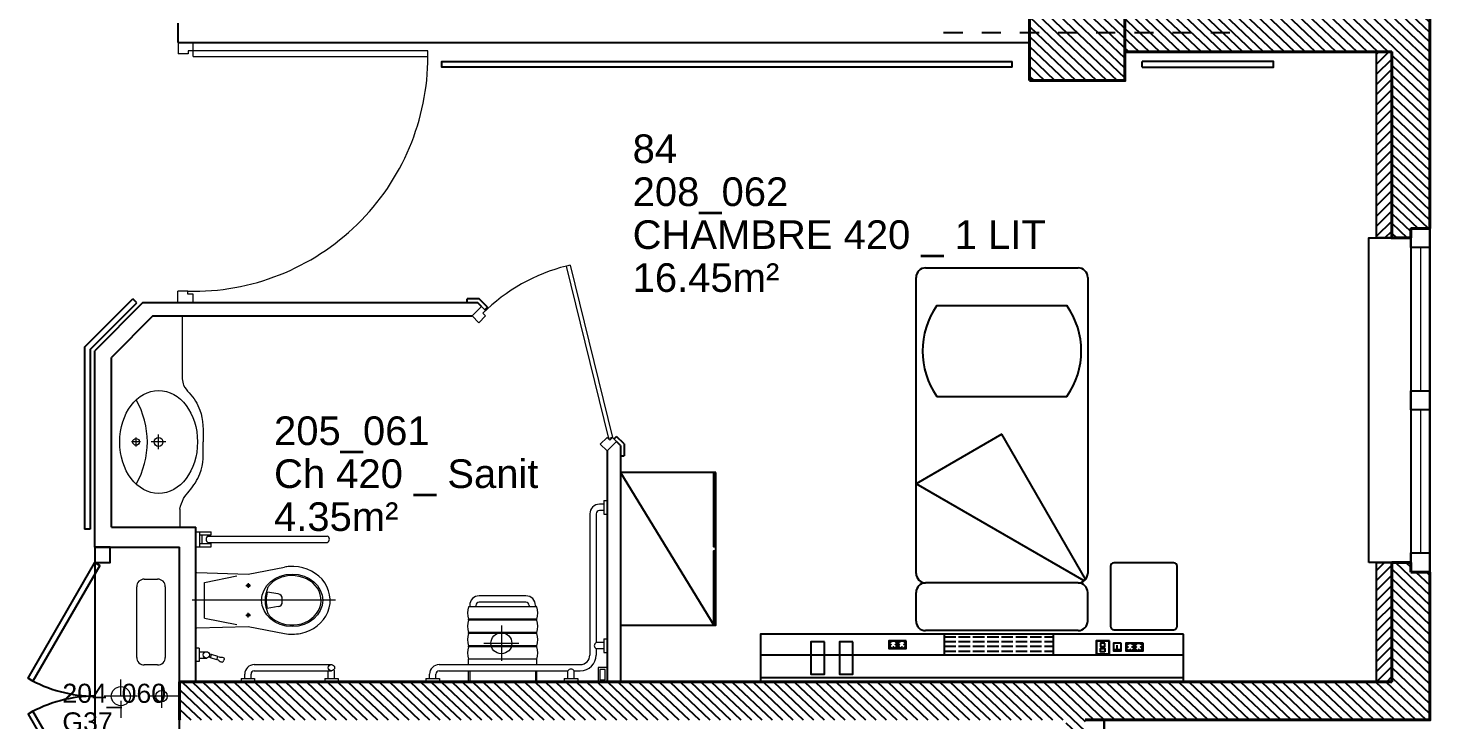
# Model space of a CAD drawing. Header units: metres. Extents: x -8 to 211, y -5 to 116.
# Drawn here: x 203.5 to 210.85, y 59.82 to 63.45 of the extents above; entities that cross this region are included whole.
import ezdxf

# ---------------------------------------------------------------- set-up
doc = ezdxf.new("R2010")
doc.units = ezdxf.units.M
doc.header["$LTSCALE"] = 0.6
doc.header["$MEASUREMENT"] = 0
doc.linetypes.add('CACHÉ', pattern=[0.25, 0.125, -0.125])
doc.linetypes.add('CONTINU', pattern=[0])
doc.layers.get('0').update_dxf_attribs({"linetype": 'CONTINUOUS'})
for name, color, linetype in [('001axes', 1, 'CONTINUOUS'), ('009 main courante', 181, 'CONTINUOUS'), ('400 Lits', 150, 'CONTINUOUS'), ('A_AGENC', 204, 'CONTINUOUS'), ('A_EQMP', 142, 'CONTINUOUS'), ('A_Etiqu_Gaine', 8, 'CONTINUOUS'), ('A_Etiqu_Gaine_ancien', 8, 'CONTINUOUS'), ('A_Etiqu_Gaine_code', 8, 'CONTINUOUS'), ('A_Etiqu_Local', 8, 'CONTINUOUS'), ('A_Etiqu_Local_ancien', 8, 'CONTINUOUS'), ('A_HACH_CLOIS', 7, 'CONTINU'), ('A_HACH_STRUC', 7, 'CONTINUOUS'), ('A_MUR_CLOIS', 8, 'CONTINU')]:
    doc.layers.add(name, color=color, linetype=linetype)
for name, color, linetype, lineweight in [('A_CHASS', 4, 'CONTINU', 0), ('A_MURS_STRU', 7, 'CONTINU', 40), ('A_PORTE', 8, 'CONTINU', 0), ('A_SANI', 5, 'CONTINU', 0), ('CONTOUR', 54, 'CONTINUOUS', 30)]:
    doc.layers.add(name, color=color, linetype=linetype, lineweight=lineweight)
doc.styles.add('Attribut', font='arial.ttf')

# ---------------------------------------------------------------- blocks, each defined once
blk = doc.blocks.new('A_Etiqu_Local')
at = {"style": 'Attribut', "flags": 1}
for tag, p in [('CODE_HOPITAL', (-0.4463, 1.632)), ('CODE_SITE', (-0.4463, 1.407)), ('CODE_BATIMENT', (-0.4463, 1.182)), ('CODE_SECTEUR', (-0.4463, 0.957)), ('CODE_ETAGE', (-0.4463, 0.732)), ('NOM_NORMALISE', (-0.4463, -0.843)), ('SECTEUR_ACTIVITE', (-0.4463, -1.068)), ('SOUS_SECTEUR_ACTIVITE', (-0.4463, -1.293)), ('VOLUME', (-0.4463, -1.518)), ('SERVICE', (-0.4463, -1.743)), ('CODE_UG', (-0.4463, -1.968)), ('CODE_UA', (-0.4463, -2.193)), ('CODE_POLE', (-0.4463, -2.418)), ('OCCUPANT_EXTERNE', (-0.4463, -2.643)), ('DISPONIBILITE', (-0.4463, -2.868)), ('ACCES_HANDICAPES', (-0.4463, -3.093)), ('NATURE_SOL', (-0.4463, -3.318)), ('RISQUE_LABORATOIRE', (-0.4463, -3.543)), ('AMIANTE', (-0.4463, -3.768))]:
    blk.add_attdef(tag, p, '', height=0.15, dxfattribs=at)
at = {"layer": 'A_Etiqu_Local', "style": 'Attribut'}
for tag, p in [('CODE_PIECE', (-0.4463, 0.282)), ('NOM_USAGE', (-0.4463, 0.057)), ('SURFACE', (-0.4463, -0.168))]:
    blk.add_attdef(tag, p, '', height=0.15, dxfattribs=at)
at = {"layer": 'A_Etiqu_Local_ancien', "style": 'Attribut'}
blk.add_attdef('CODE_PIECE_ANCIEN', (-0.4463, 0.507), '', height=0.15, dxfattribs=at)
blk = doc.blocks.new('A_Etiqu_Gaine')
at = {"style": 'Attribut', "flags": 1}
for tag, p in [('CODE_HOPITAL', (-0.4323, 0.8651)), ('CODE_SITE', (-0.4323, 0.7151)), ('CODE_BATIMENT', (-0.4323, 0.5651)), ('CODE_SECTEUR', (-0.4323, 0.4151)), ('CODE_ETAGE', (-0.4323, 0.2651)), ('NOM_NORMALISE', (-0.4323, -0.3349)), ('SECTEUR_ACTIVITE', (-0.4323, -0.4849)), ('SOUS_SECTEUR_ACTIVITE', (-0.4323, -0.6349)), ('SURFACE', (-0.4323, -0.7849)), ('CODE_UG', (-0.4323, -0.9349)), ('CODE_POLE', (-0.4323, -1.0849)), ('AMIANTE', (-0.4323, -1.2349))]:
    blk.add_attdef(tag, p, '', height=0.1, dxfattribs=at)
at = {"layer": 'A_Etiqu_Gaine', "style": 'Attribut'}
blk.add_attdef('NOM_USAGE', (-0.4323, -0.1849), '', height=0.1, dxfattribs=at)
at = {"layer": 'A_Etiqu_Gaine_ancien', "style": 'Attribut'}
blk.add_attdef('CODE_PIECE_ANCIEN', (-0.4323, 0.1151), '', height=0.1, dxfattribs=at)
at = {"layer": 'A_Etiqu_Gaine_code', "style": 'Attribut'}
blk.add_attdef('CODE_PIECE', (-0.4323, -0.0349), '', height=0.1, dxfattribs=at)

msp = doc.modelspace()

# ---------------------------------------------------------------- hatches: boundary and pattern name
at = {"layer": 'A_EQMP'}
h = msp.add_hatch(dxfattribs=at)
h.set_pattern_fill('ACAD_ISO02W100', color=8, scale=0.005, angle=540, style=0)
h.set_pattern_definition([(180, (211.963112, 60.605481), (4e-34, -0.025), [0.06, -0.015])])
h.paths.add_polyline_path([(208.3036, 60.1613), (208.8736, 60.1613), (208.8736, 60.2713), (208.3036, 60.2713)])
at = {"layer": 'A_HACH_CLOIS'}
h = msp.add_hatch(dxfattribs=at)
h.set_pattern_fill('ANSI31', color=8, scale=0.3, style=0)
h.set_pattern_definition([(45, (210.569093, 60.021588), (-0.0265165, 0.0265165), [])])
h.paths.add_polyline_path([(210.6491, 63.3209), (210.5691, 63.3209), (210.5691, 62.3462), (210.6491, 62.3462)])
h.paths.add_polyline_path([(210.6491, 60.6461), (210.5691, 60.6461), (210.5691, 60.0216), (210.6491, 60.0216)])
at = {"layer": 'A_HACH_STRUC', "linetype": 'Continuous'}
h = msp.add_hatch(dxfattribs=at)
h.set_pattern_fill('ANSI31', color=8, scale=0.3, angle=-88.5553, style=0)
h.paths.add_polyline_path([(209.2496, 63.6709), (208.7496, 63.6709), (208.7496, 63.1709), (209.2496, 63.1709)])
h.paths.add_polyline_path([(210.8491, 64.2704), (210.7491, 64.2704), (210.7491, 64.3207), (210.6491, 64.3207), (210.6491, 63.5209), (209.2496, 63.5209), (209.2496, 63.3209), (210.6491, 63.3209), (210.6491, 62.3462), (210.7491, 62.3462), (210.7491, 62.3962), (210.8491, 62.3962)])
h = msp.add_hatch(dxfattribs=at)
h.set_pattern_fill('ANSI31', color=8, scale=0.3, angle=-88.5553, style=0)
h.set_pattern_definition([(316.4447, (204.29415, 59.721655), (0.02583954, 0.0271766), [])])
h.paths.add_polyline_path([(210.8491, 60.5962), (210.7491, 60.5962), (210.7491, 60.6461), (210.6491, 60.6461), (210.6491, 60.0213), (204.2941, 60.0213), (204.2941, 59.8213), (208.9409, 59.8213), (208.9409, 59.7217), (209.0409, 59.7217), (209.0409, 59.8213), (210.8491, 59.8213)])

# ---------------------------------------------------------------- linework, layer by layer
at = {"layer": '001axes', "color": 8, "linetype": 'CACHÉ'}
msp.add_line((209.7995, 63.4209), (208.1996, 63.4209), dxfattribs=at)
at = {"layer": '009 main courante', "color": 8, "linetype": 'Continuous'}
for p, q in [((208.6596, 63.2409), (208.6596, 63.2709)), ((209.3396, 63.2409), (209.3396, 63.2709)), ((203.7948, 61.7737), (204.0488, 62.0277)), ((203.8248, 61.7613), (204.07, 62.0064)), ((204.07, 62.0064), (204.0488, 62.0277)), ((203.7948, 61.7737), (203.7948, 60.821)), ((203.8248, 61.7613), (203.8248, 60.8211)), ((203.8248, 60.8211), (203.7948, 60.821))]:
    msp.add_line(p, q, dxfattribs=at)
for points in [[(208.6596, 63.2409), (205.6683, 63.2409), (205.6683, 63.2709), (208.6596, 63.2709)], [(209.3396, 63.2409), (210.0291, 63.2409), (210.0291, 63.2709), (209.3396, 63.2709)]]:
    msp.add_lwpolyline(points, dxfattribs=at)
msp.add_lwpolyline([(210.5291, 60.6462), (210.5291, 62.3462), (210.7491, 62.3462), (210.7491, 60.6462)], close=True, dxfattribs=at)
at = {"layer": '400 Lits', "color": 8, "linetype": 'Continuous'}
for p, q in [((208.205, 62.1893), (209.005, 62.1893)), ((208.155, 60.589), (208.155, 62.1393)), ((209.055, 62.1393), (209.055, 60.589)), ((208.2642, 61.9925), (208.9458, 61.9925)), ((208.2642, 61.5154), (208.9458, 61.5154)), ((208.605, 61.3187), (208.155, 61.0589)), ((209.0441, 60.5581), (208.605, 61.3187)), ((209.0361, 60.5502), (208.155, 61.0589)), ((208.155, 60.3393), (208.155, 60.4893)), ((209.005, 60.5393), (208.205, 60.5393)), ((209.005, 60.5393), (208.205, 60.5393)), ((209.005, 60.5393), (208.205, 60.5393)), ((209.055, 60.3393), (209.055, 60.4893)), ((209.005, 60.2893), (208.205, 60.2893))]:
    msp.add_line(p, q, dxfattribs=at)
for centre, radius, start, end in [((208.205, 62.1393), 0.05, 89.99824, 179.99832), ((209.005, 62.1393), 0.05, 359.99824, 89.99832), ((208.605, 61.754), 0.416, 145.00777, 214.99254), ((208.605, 61.754), 0.416, 325.00791, 34.99193), ((208.205, 60.5893), 0.05, 179.99767, 269.99775), ((209.005, 60.5893), 0.05, 269.99834, 359.99823), ((208.205, 60.4893), 0.05, 90.00168, 180.00176), ((209.005, 60.4893), 0.05, 0.00177, 90.00166), ((208.205, 60.3393), 0.05, 179.99767, 269.99775), ((209.005, 60.3393), 0.05, 269.99834, 359.99823)]:
    msp.add_arc(centre, radius, start, end, dxfattribs=at)
at = {"layer": 'A_AGENC', "color": 8, "linetype": 'Continuous'}
msp.add_line((203.8495, 60.7259), (203.8495, 59.1659), dxfattribs=at)
msp.add_lwpolyline([(203.8495, 60.6459), (203.9295, 60.6459), (203.9295, 60.7259), (203.8495, 60.7259)], dxfattribs=at)
for points in [[(203.8755, 60.6309), (203.5255, 60.0247), (203.4995, 60.0397), (203.8495, 60.6459)], [(203.8755, 59.2609), (203.5255, 59.8671), (203.4995, 59.8521), (203.8495, 59.2459)]]:
    msp.add_lwpolyline(points, close=True, dxfattribs=at)
for centre, start, end in [((203.8495, 60.6459), 239.99998, 269.99997), ((203.8495, 59.2459), 89.99999, 119.99999)]:
    msp.add_arc(centre, 0.7, start, end, dxfattribs=at)
at = {"layer": 'A_CHASS', "color": 8, "linetype": 'Continuous'}
for p, q in [((210.7491, 62.2962), (210.7491, 60.6962)), ((210.7991, 62.2962), (210.7991, 61.5462)), ((210.8491, 60.6962), (210.8491, 62.2962)), ((210.7991, 61.4462), (210.7991, 60.6962))]:
    msp.add_line(p, q, dxfattribs=at)
msp.add_lwpolyline([(210.5691, 63.3209), (210.5691, 62.3462), (210.6491, 62.3462), (210.6491, 63.3209)], close=True, dxfattribs=at)
at = {"layer": 'A_EQMP', "color": 8}
for p, q in [((206.6051, 61.1178), (207.0951, 60.3178)), ((208.0581, 60.1963), (208.0581, 60.2363)), ((209.2999, 60.1836), (209.2999, 60.2236)), ((209.5564, 60.1613), (207.3392, 60.1613)), ((209.2259, 60.1885), (209.1925, 60.1885)), ((209.5564, 60.0413), (207.3392, 60.0413))]:
    msp.add_line(p, q, dxfattribs=at)
for points in [[(207.1051, 61.1178), (206.6051, 61.1178), (206.6051, 60.3178), (207.1051, 60.3178)], [(209.5564, 60.2713), (207.3392, 60.2713), (207.3392, 60.0213), (209.5564, 60.0213)], [(207.6741, 60.2313), (207.6041, 60.2313), (207.6041, 60.0613), (207.6741, 60.0613)], [(207.8241, 60.2313), (207.7541, 60.2313), (207.7541, 60.0613), (207.8241, 60.0613)], [(208.1031, 60.2363), (208.0131, 60.2363), (208.0131, 60.1963), (208.1031, 60.1963)], [(209.1686, 60.2352), (209.0986, 60.2352), (209.0986, 60.1652), (209.1686, 60.1652)], [(209.1666, 60.2332), (209.1006, 60.2332), (209.1006, 60.1672), (209.1666, 60.1672)], [(209.1449, 60.223), (209.1222, 60.223), (209.1222, 60.2057), (209.1449, 60.2057)], [(209.1449, 60.1774), (209.1222, 60.1774), (209.1222, 60.1947), (209.1449, 60.1947)], [(209.2297, 60.2228), (209.1897, 60.2228), (209.1897, 60.1828), (209.2297, 60.1828)], [(209.3449, 60.2236), (209.2549, 60.2236), (209.2549, 60.1836), (209.3449, 60.1836)]]:
    msp.add_lwpolyline(points, close=True, dxfattribs=at)
for points in [[(207.1051, 60.7278), (207.0951, 60.7278), (207.0951, 61.1178)], [(207.0951, 60.3178), (207.0951, 60.7078), (207.1051, 60.7078)], [(208.3036, 60.1613), (208.3036, 60.2713)], [(208.8736, 60.2713), (208.8736, 60.1613)], [(209.2099, 60.1885), (209.2099, 60.2133)]]:
    msp.add_lwpolyline(points, dxfattribs=at)
msp.add_lwpolyline([(209.1915, 60.2942), (209.5062, 60.2942, 0.414214), (209.5239, 60.3118), (209.5239, 60.6265, 0.414214), (209.5062, 60.6442), (209.1915, 60.6442, 0.414214), (209.1739, 60.6265), (209.1739, 60.3118, 0.414214)], format="xyb", close=True, dxfattribs=at)
for centre, radius in [((208.0356, 60.2163), 0.02), ((208.0222, 60.2163), 0.000725), ((208.0359, 60.2028), 0.000725), ((208.0474, 60.2163), 0.000725), ((208.0806, 60.2163), 0.02), ((208.0672, 60.2163), 0.000725), ((208.0809, 60.2028), 0.000725), ((208.0924, 60.2163), 0.000725), ((209.2774, 60.2036), 0.02), ((209.264, 60.2036), 0.000725), ((209.2891, 60.2036), 0.000725), ((209.3224, 60.2036), 0.02), ((209.309, 60.2036), 0.000725), ((209.3341, 60.2036), 0.000725), ((209.2776, 60.1901), 0.000725), ((209.3226, 60.1901), 0.000725)]:
    msp.add_circle(centre, radius, dxfattribs=at)
at = {"layer": 'A_MUR_CLOIS', "color": 8, "linetype": 'Continuous'}
for p, q in [((204.286, 63.3709), (204.286, 63.4709)), ((204.286, 63.3709), (208.7496, 63.3709)), ((204.1018, 62.0075), (203.8495, 61.7552)), ((204.1018, 62.0075), (205.856, 62.0075)), ((205.8643, 62.0275), (205.8025, 62.0275)), ((205.8025, 62.0075), (205.8025, 62.0275)), ((205.8769, 61.9867), (205.856, 62.0075)), ((205.908, 61.9838), (205.8643, 62.0275)), ((205.908, 61.9838), (205.8939, 61.9696)), ((204.1532, 61.9375), (203.9364, 61.7207)), ((204.1532, 61.9375), (205.827, 61.9375)), ((203.8495, 60.7259), (203.8495, 61.7552)), ((203.9364, 60.8315), (203.9364, 61.7207)), ((206.5709, 61.2926), (206.585, 61.3068)), ((206.6248, 61.267), (206.585, 61.3068)), ((206.5348, 61.2304), (206.5348, 60.0213)), ((206.6048, 61.2587), (206.584, 61.2796)), ((206.6048, 61.2587), (206.6048, 60.0213)), ((206.6248, 61.267), (206.6248, 61.2052)), ((206.6048, 61.2052), (206.6248, 61.2052)), ((203.9364, 60.8315), (204.3795, 60.8315)), ((203.8495, 60.7259), (204.2941, 60.7259)), ((204.2941, 59.1659), (204.2941, 60.7259))]:
    msp.add_line(p, q, dxfattribs=at)
for points in [[(210.5691, 63.3209), (210.6491, 63.3209), (210.6491, 62.3462), (210.5691, 62.3462)], [(210.7491, 62.2962), (210.7491, 62.3962), (210.8491, 62.3962), (210.8491, 62.2962)], [(210.7491, 61.4462), (210.7491, 61.5462), (210.8491, 61.5462), (210.8491, 61.4462)], [(210.5691, 60.6461), (210.6491, 60.6461), (210.6491, 60.0216), (210.5691, 60.0216)], [(210.7491, 60.5962), (210.7491, 60.6962), (210.8491, 60.6962), (210.8491, 60.5962)]]:
    msp.add_lwpolyline(points, close=True, dxfattribs=at)
msp.add_lwpolyline([(206.5348, 60.021), (204.3795, 60.0213), (204.3795, 60.8304)], dxfattribs=at)
at = {"layer": 'A_MURS_STRU', "color": 8}
for p, q in [((210.7491, 62.3462), (210.7491, 62.3962)), ((210.7491, 62.3962), (210.8491, 62.3962)), ((210.7491, 60.5962), (210.7491, 60.6461)), ((210.8491, 60.5962), (210.7491, 60.5962)), ((204.2941, 60.0213), (204.2941, 59.8213))]:
    msp.add_line(p, q, dxfattribs=at)
at = {"layer": 'A_MURS_STRU', "color": 8, "linetype": 'Continuous'}
for points in [[(210.8491, 64.2704), (210.8491, 62.3962)], [(210.6491, 63.3209), (209.2496, 63.3209)], [(210.7491, 62.3462), (210.6491, 62.3462), (210.6491, 63.3209)], [(210.7491, 60.6461), (210.6491, 60.6461), (210.6491, 60.0213)], [(210.8491, 60.5962), (210.8491, 59.8213), (209.0409, 59.8213)], [(204.2941, 60.0213), (210.6491, 60.0213)]]:
    msp.add_lwpolyline(points, dxfattribs=at)
msp.add_lwpolyline([(208.7496, 63.1709), (208.7496, 63.6709), (209.2496, 63.6709), (209.2496, 63.1709)], close=True, dxfattribs=at)
at = {"layer": 'A_PORTE', "color": 8, "linetype": 'Continuous'}
for p, q in [((204.286, 63.3709), (204.286, 63.311)), ((204.366, 63.297), (204.366, 63.3709)), ((204.3382, 63.311), (204.286, 63.311)), ((204.3382, 63.327), (204.3382, 63.311)), ((205.5963, 63.327), (204.3382, 63.327)), ((204.366, 63.297), (205.5963, 63.297)), ((205.5963, 63.297), (205.5963, 63.327)), ((204.3379, 62.0674), (204.2857, 62.0674)), ((204.2857, 62.0075), (204.2857, 62.0674)), ((204.3379, 62.0514), (204.3379, 62.0674)), ((204.3657, 62.0514), (204.3379, 62.0514)), ((204.3657, 62.0075), (204.3657, 62.0514)), ((204.2857, 62.0075), (204.3657, 62.0075))]:
    msp.add_line(p, q, dxfattribs=at)
at = {"layer": 'A_PORTE', "color": 8}
for p, q in [((206.3422, 62.2039), (206.3227, 62.1992)), ((206.5436, 61.2963), (206.3227, 62.1993)), ((206.3422, 62.2039), (206.5631, 61.3011)), ((206.5631, 61.3011), (206.5436, 61.2963))]:
    msp.add_line(p, q, dxfattribs=at)
for points in [[(205.8984, 61.9375), (205.8842, 61.9516), (205.8984, 61.9658), (205.8772, 61.987), (205.8277, 61.9375), (205.863, 61.9021), (205.8984, 61.9375)], [(206.5843, 61.2799), (206.5631, 61.3011), (206.5489, 61.2869), (206.5348, 61.3011), (206.4994, 61.2657), (206.5348, 61.2304), (206.5843, 61.2799)]]:
    msp.add_lwpolyline(points, dxfattribs=at)
at = {"layer": 'A_PORTE', "color": 8, "linetype": 'Continuous'}
msp.add_arc((204.3657, 63.297), 1.23, 268.70574, 0, dxfattribs=at)
at = {"layer": 'A_PORTE', "color": 8}
msp.add_arc((206.5489, 61.2869), 0.94, 103.92465, 135, dxfattribs=at)
at = {"layer": 'A_SANI', "color": 8, "linetype": 'Continuous'}
for p, q in [((204.308, 61.9375), (204.308, 61.6087)), ((204.0657, 61.2537), (204.0657, 61.3015)), ((204.184, 61.2393), (204.184, 61.3158)), ((204.0896, 61.2776), (204.0418, 61.2776)), ((204.2222, 61.2776), (204.1457, 61.2776)), ((206.518, 60.9515), (206.4948, 60.9515)), ((206.518, 60.9703), (206.5348, 60.9703)), ((206.518, 60.9703), (206.518, 60.8996)), ((204.2948, 60.9247), (204.2948, 60.8315)), ((206.4448, 60.9015), (206.4448, 60.1613)), ((206.4778, 60.9015), (206.4778, 60.2268)), ((206.518, 60.9185), (206.4948, 60.9185)), ((206.518, 60.8996), (206.5348, 60.8996)), ((204.3795, 60.8069), (204.459, 60.8069)), ((204.4006, 60.7289), (204.4006, 60.8069)), ((204.4006, 60.7911), (204.459, 60.7911)), ((204.4116, 60.7448), (204.4116, 60.7911)), ((204.4439, 60.7844), (205.0675, 60.7844)), ((204.4515, 60.7844), (204.4515, 60.7911)), ((204.459, 60.7911), (204.459, 60.8069)), ((204.3795, 60.7289), (204.459, 60.7289)), ((204.4006, 60.7448), (204.459, 60.7448)), ((204.4439, 60.7514), (205.0675, 60.7514)), ((204.4515, 60.7448), (204.4515, 60.7514)), ((204.459, 60.7289), (204.459, 60.7448)), ((204.3842, 60.593), (204.6542, 60.5855)), ((204.4249, 60.5412), (204.5948, 60.5754)), ((204.6542, 60.5855), (204.8447, 60.622)), ((204.0691, 60.1492), (204.0691, 60.5192)), ((204.1091, 60.5592), (204.1791, 60.5592)), ((204.2191, 60.5192), (204.2191, 60.1492)), ((204.4249, 60.3549), (204.4249, 60.5412)), ((204.6422, 60.5255), (204.6662, 60.5255)), ((204.6542, 60.5375), (204.6542, 60.5135)), ((204.8116, 60.4812), (204.7535, 60.4909)), ((205.112, 60.448), (204.3598, 60.448)), ((204.8116, 60.4149), (204.7533, 60.4052)), ((204.8325, 60.4396), (204.8325, 60.4565)), ((206.1667, 60.4146), (205.8081, 60.4146)), ((205.8149, 60.4213), (205.8149, 60.4146)), ((205.8479, 60.4213), (205.8479, 60.4146)), ((206.1099, 60.4713), (205.8649, 60.4713)), ((206.1099, 60.4383), (205.8649, 60.4383)), ((206.1269, 60.4213), (206.1269, 60.4146)), ((206.1599, 60.4213), (206.1599, 60.4146)), ((204.4249, 60.3549), (204.5948, 60.3207)), ((204.6422, 60.3705), (204.6662, 60.3705)), ((204.6542, 60.3585), (204.6542, 60.3825)), ((206.1667, 60.3496), (205.8081, 60.3496)), ((205.8081, 60.3446), (205.8081, 60.3496)), ((206.1667, 60.3446), (205.8081, 60.3446)), ((206.1667, 60.3446), (206.1667, 60.3496)), ((204.3842, 60.303), (204.6542, 60.3105)), ((204.6542, 60.3105), (204.8447, 60.2741)), ((206.1667, 60.2796), (205.8081, 60.2796)), ((205.8081, 60.2746), (205.8081, 60.2796)), ((206.1667, 60.2746), (205.8081, 60.2746)), ((205.9809, 60.3152), (205.9809, 60.1306)), ((206.1667, 60.2746), (206.1667, 60.2796)), ((204.3963, 60.1977), (204.3795, 60.1977)), ((204.3795, 60.127), (204.3795, 60.1977)), ((204.3963, 60.1977), (204.3963, 60.127)), ((206.1667, 60.2096), (205.8081, 60.2096)), ((205.8081, 60.2046), (205.8081, 60.2096)), ((206.1667, 60.2046), (205.8081, 60.2046)), ((205.8887, 60.2229), (206.0732, 60.2229)), ((206.1667, 60.2046), (206.1667, 60.2096)), ((206.518, 60.2268), (206.4778, 60.2268)), ((206.4778, 60.1938), (206.4778, 60.1613)), ((206.518, 60.1938), (206.4778, 60.1938)), ((206.518, 60.2456), (206.518, 60.1749)), ((206.518, 60.2456), (206.5348, 60.2456)), ((206.5348, 60.2456), (206.5348, 60.1749)), ((204.3963, 60.127), (204.3795, 60.127)), ((204.3963, 60.1788), (204.4344, 60.1788)), ((204.3963, 60.1458), (204.4365, 60.1458)), ((204.4559, 60.1485), (204.4468, 60.1514)), ((204.4606, 60.1634), (204.4503, 60.1667)), ((204.4555, 60.1473), (204.461, 60.1645)), ((204.4895, 60.1364), (204.4555, 60.1473)), ((204.495, 60.1536), (204.461, 60.1645)), ((204.4895, 60.1364), (204.495, 60.1536)), ((204.4977, 60.1351), (204.4899, 60.1376)), ((204.5025, 60.15), (204.4946, 60.1525)), ((206.1667, 60.1396), (205.8081, 60.1396)), ((205.8081, 60.1113), (205.8081, 60.1396)), ((206.1667, 60.1113), (206.1667, 60.1396)), ((206.518, 60.1749), (206.5348, 60.1749)), ((204.1791, 60.1092), (204.1091, 60.1092)), ((204.6355, 60.0379), (204.6355, 60.0612)), ((204.6685, 60.0379), (204.6685, 60.0612)), ((204.6855, 60.1112), (205.0901, 60.1112)), ((204.6855, 60.0782), (205.0901, 60.0782)), ((205.0736, 60.0379), (205.0736, 60.0782)), ((205.1066, 60.0379), (205.1066, 60.0782)), ((205.6046, 60.038), (205.6046, 60.0613)), ((205.6376, 60.038), (205.6376, 60.0613)), ((205.6546, 60.1113), (206.3948, 60.1113)), ((205.6546, 60.0783), (206.3293, 60.0783)), ((205.8081, 60.0213), (205.8081, 60.0783)), ((205.8149, 60.0783), (205.8149, 60.0213)), ((206.1599, 60.0783), (206.1599, 60.0213)), ((206.1667, 60.0213), (206.1667, 60.0783)), ((206.3293, 60.038), (206.3293, 60.0783)), ((206.3623, 60.038), (206.3623, 60.0783)), ((206.3623, 60.0783), (206.3948, 60.0783)), ((206.5348, 60.0963), (206.4879, 60.0963)), ((206.4879, 60.0963), (206.4879, 60.0213)), ((206.5248, 60.0863), (206.4979, 60.0863)), ((206.4979, 60.0863), (206.4979, 60.0313)), ((206.5248, 60.0313), (206.5248, 60.0863)), ((206.5348, 60.0213), (206.5348, 60.0963)), ((203.9858, 59.9458), (203.9858, 60.0337)), ((204.1995, 60.0073), (204.1995, 59.8843)), ((204.6167, 60.0379), (204.6167, 60.0212)), ((204.6167, 60.0379), (204.6874, 60.0379)), ((204.6874, 60.0379), (204.6874, 60.0212)), ((205.0548, 60.0379), (205.1255, 60.0379)), ((205.0548, 60.0379), (205.0548, 60.0212)), ((205.0548, 60.0212), (205.1255, 60.0212)), ((205.1255, 60.0379), (205.1255, 60.0212)), ((205.5857, 60.038), (205.6564, 60.038)), ((205.5857, 60.038), (205.5857, 60.0213)), ((205.6564, 60.038), (205.6564, 60.0213)), ((206.3104, 60.038), (206.3104, 60.0213)), ((206.3104, 60.038), (206.3811, 60.038)), ((206.3104, 60.0213), (206.3811, 60.0213)), ((206.3811, 60.038), (206.3811, 60.0213)), ((206.4879, 60.0213), (206.5348, 60.0213)), ((206.4979, 60.0313), (206.5248, 60.0313)), ((204.0736, 59.9458), (203.8979, 59.9458)), ((203.9858, 59.9208), (203.9858, 59.8329)), ((204.2861, 59.9458), (204.138, 59.9458))]:
    msp.add_line(p, q, dxfattribs=at)
for centre, radius in [((204.184, 61.2776), 0.023), ((204.0657, 61.2776), 0.0175), ((204.6542, 60.5255), 0.008), ((204.6542, 60.3705), 0.008), ((205.9809, 60.2229), 0.055), ((204.4344, 60.1623), 0.0165), ((205.0901, 60.0947), 0.0165), ((203.9858, 59.9458), 0.05), ((204.1995, 59.9458), 0.03)]:
    msp.add_circle(centre, radius, dxfattribs=at)
for centre, radius, start, end in [((203.6774, 61.2776), 0.4476, 330.42755, 29.57245), ((206.4948, 60.9015), 0.05, 90, 180), ((206.4948, 60.9015), 0.017, 90, 180), ((204.4505, 60.7679), 0.0178, 111.92878, 248.07122), ((205.0622, 60.7679), 0.0173, 287.79386, 72.20614), ((204.1091, 60.5192), 0.04, 89.99996, 180.00004), ((204.1791, 60.5192), 0.04, 359.99924, 89.99933), ((204.9023, 60.4477), 0.1602, 154.72327, 205.2614), ((204.9078, 60.4477), 0.1602, 164.35123, 195.38551), ((204.8027, 60.4947), 0.05, 136.30834, 154.72327), ((204.8075, 60.4565), 0.025, 360, 80.48257), ((204.8075, 60.4396), 0.025, 279.51743, 360), ((205.9205, 60.3821), 0.1169, 163.86503, 196.13497), ((205.8649, 60.4213), 0.05, 90, 180), ((205.8649, 60.4213), 0.017, 90, 180), ((206.1099, 60.4213), 0.05, 0, 90), ((206.1099, 60.4213), 0.017, 0, 90), ((206.0544, 60.3821), 0.1169, 343.86503, 16.13497), ((204.8027, 60.4006), 0.05, 205.2614, 224.08403), ((205.9205, 60.3121), 0.1169, 163.86503, 196.13497), ((206.0544, 60.3121), 0.1169, 343.86503, 16.13497), ((205.9205, 60.2421), 0.1169, 163.86503, 196.13497), ((206.0544, 60.2421), 0.1169, 343.86503, 16.13497), ((205.9205, 60.1721), 0.1169, 163.86503, 196.13497), ((206.0544, 60.1721), 0.1169, 343.86503, 16.13497), ((206.487, 60.2103), 0.0189, 119.13506, 240.86494), ((204.1091, 60.1492), 0.04, 179.99934, 269.99923), ((204.1791, 60.1492), 0.04, 269.99924, 359.99933), ((206.3948, 60.1613), 0.083, 270, 0), ((206.3948, 60.1613), 0.05, 270, 0), ((204.6855, 60.0612), 0.05, 90, 180), ((204.6855, 60.0612), 0.017, 90, 180), ((205.0901, 60.069), 0.0189, 29.13506, 50.11187), ((205.6546, 60.0613), 0.05, 90, 180), ((205.6546, 60.0613), 0.017, 90, 180), ((206.3458, 60.0691), 0.0189, 29.13506, 150.86494)]:
    msp.add_arc(centre, radius, start, end, dxfattribs=at)
msp.add_ellipse((204.184, 61.2776), major_axis=(0, -0.27), ratio=0.755556, dxfattribs=at)
msp.add_ellipse((204.8842, 60.448), major_axis=(0.16, 0), ratio=0.859387, start_param=3.141593, end_param=9.424778, dxfattribs=at)
for points in [[(204.308, 61.6087), (204.315, 61.5745), (204.345, 61.5345), (204.4006, 61.4447), (204.418, 61.2776)], [(204.2948, 60.9262), (204.315, 60.9807), (204.345, 61.0206), (204.4006, 61.1105), (204.418, 61.2776)], [(204.4977, 60.1351), (204.5064, 60.1281), (204.5215, 60.126), (204.5258, 60.1343)], [(204.5025, 60.15), (204.5136, 60.1506), (204.5271, 60.1435), (204.5257, 60.1342)]]:
    msp.add_spline(points, degree=3, dxfattribs=at)
for points, knots in [([(204.7667, 60.3658), (204.801, 60.3305), (204.859, 60.3122), (204.9668, 60.3296), (205.0135, 60.3657), (205.0455, 60.4546), (205.0308, 60.506), (204.9532, 60.5726), (204.8916, 60.5857), (204.8103, 60.564), (204.7852, 60.5488), (204.7665, 60.5293)], [0.692162, 0.692162, 0.692162, 0.692162, 1.75636, 1.75636, 2.841981, 2.841981, 3.927602, 3.927602, 5.013223, 5.013223, 5.598138, 5.598138, 5.598138, 5.598138]), ([(204.8447, 60.2741), (204.8712, 60.2695), (204.9005, 60.2693), (204.9917, 60.2877), (205.0482, 60.3296), (205.0954, 60.4432), (205.0825, 60.5118), (204.9995, 60.6048), (204.933, 60.6295), (204.8605, 60.6244), (204.8525, 60.6234), (204.8447, 60.622)], [1.357319, 1.357319, 1.357319, 1.357319, 1.801245, 1.801245, 2.798426, 2.798426, 3.795608, 3.795608, 4.792789, 4.792789, 4.916836, 4.916836, 4.916836, 4.916836])]:
    msp.add_open_spline(points, degree=3, knots=knots, dxfattribs=at)
at = {"layer": 'CONTOUR', "color": 8}
for points in [[(210.8491, 70.6216), (210.8491, 59.8213), (209.1409, 59.8213)], [(210.8491, 59.8217), (209.1409, 59.8217), (209.1409, 56.2713)]]:
    msp.add_lwpolyline(points, dxfattribs=at)

# ---------------------------------------------------------------- block references
at = {"layer": 'A_Etiqu_Gaine', "color": 8}
msp.add_blockref('A_Etiqu_Gaine', (204.1118, 59.9459), dxfattribs=at).add_auto_attribs({'CODE_PIECE': '204_060', 'NOM_USAGE': 'G37'})
at = {"layer": 'A_Etiqu_Local', "color": 8}
ref = msp.add_blockref('A_Etiqu_Local', (207.1155, 62.2318), dxfattribs=at)
ref.add_attrib('CODE_PIECE', '208_062', (206.6692, 62.5137), dxfattribs={"height": 0.15, "style": 'Attribut'})
ref.add_attrib('CODE_PIECE_ANCIEN', '84', (206.6692, 62.7387), dxfattribs={"layer": 'A_Etiqu_Local_ancien', "height": 0.15, "style": 'Attribut'})
ref.add_attrib('NOM_USAGE', 'CHAMBRE 420 _ 1 LIT', (206.6692, 62.2887), dxfattribs={"height": 0.15, "style": 'Attribut'})
ref.add_attrib('SURFACE', '16.45m²', (206.6692, 62.0637), dxfattribs={"height": 0.15, "style": 'Attribut'})
ref = msp.add_blockref('A_Etiqu_Local', (205.2356, 60.9794), dxfattribs=at)
ref.add_attrib('CODE_PIECE', '205_061', (204.7892, 61.2614), dxfattribs={"height": 0.15, "style": 'Attribut'})
ref.add_attrib('NOM_USAGE', 'Ch 420 _ Sanit', (204.7892, 61.0364), dxfattribs={"height": 0.15, "style": 'Attribut'})
ref.add_attrib('SURFACE', '4.35m²', (204.7892, 60.8114), dxfattribs={"height": 0.15, "style": 'Attribut'})

doc.saveas('drawing.dxf')
